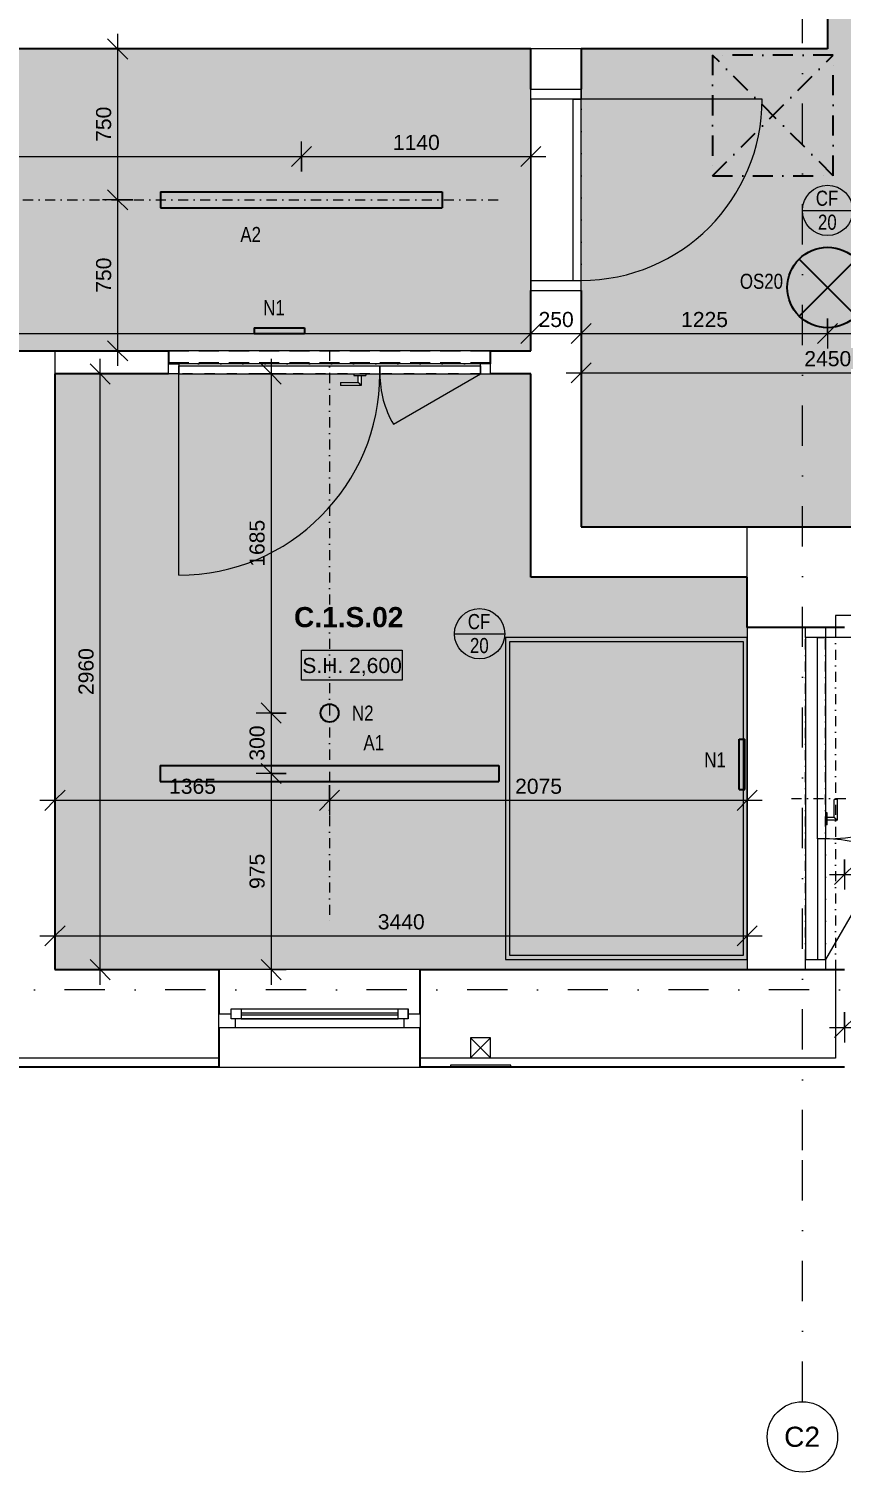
# Model space of a CAD drawing. Header units: millimetres. Extents: x -48113 to -1543, y -7799 to 11925.
# Drawn here: x -32580 to -28542, y -7799 to -627 of the extents above; entities that cross this region are included whole.
import ezdxf

# ---------------------------------------------------------------- set-up
doc = ezdxf.new("R2010")
doc.units = ezdxf.units.MM
for name, pattern in [('ABMV_DashDot_2_2mm-S0_6mm', [110, 50, -30, 0, -30]), ('HA_Dash_3mm-S1mm', [150, 100, -50]), ('HA_DashDot_10mm-S3mm', [500, 200, -150, 0, -150]), ('HA_DashDot_2_2mm-S0_6mm', [110, 50, -30, 0, -30]), ('HA_DashDot_4mm-S1mm', [200, 100, -50, 0, -50])]:
    doc.linetypes.add(name, pattern=pattern)
for name, color, linetype, lineweight in [('-UNDERLAY_A-GENM-____-OTLN', 9, 'Continuous', 9), ('A-____-____-DIMS', 9, 'Continuous', 5), ('A-____-____-DIMS-50', 9, 'Continuous', 5), ('A-AREA-____-IDEN', 9, 'Continuous', 9), ('A-CLNG-____-IDEN', 9, 'Continuous', 9), ('A-CLNG-____-PATT', 9, 'Continuous', 9), ('A-DETL-____-OTLN', 9, 'Continuous', 25), ('A-DOOR-____-MCUT', 9, 'HA_DashDot_2_2mm-S0_6mm', 9), ('A-DOOR-____-OTLN', 9, 'Continuous', 9), ('A-DOOR-FRAM-MCUT', 9, 'Continuous', 9), ('A-DOOR-FRAM-OTLN', 9, 'Continuous', 9), ('A-FLOR-____-OVHD', 9, 'HA_DashDot_4mm-S1mm', 25), ('A-GENM-____-HDLN', 9, 'HA_Dash_3mm-S1mm', 9), ('A-GENM-____-OTLN', 9, 'Continuous', 9), ('A-GLAZ-____-MCUT', 9, 'Continuous', 5), ('A-GLAZ-____-OTLN', 9, 'Continuous', 5), ('A-WALL-____-MCUT', 9, 'Continuous', 25), ('A-WALL-____-OTLN', 9, 'Continuous', 9), ('E-LITE-EQPM-IDEN', 9, 'Continuous', 9), ('E-LITE-EQPM-OTLN', 9, 'Continuous', 9), ('G-____-____-DIMS', 9, 'Continuous', 5), ('I-WALL-____-MCUT', 9, 'Continuous', 25), ('I-WALL-____-OTLN', 9, 'Continuous', 9), ('M-HVAC-DUCT-OTLN', 9, 'Continuous', 9), ('S-GRID-____-IDEN', 9, 'Continuous', 9), ('S-GRID-____-OTLN', 9, 'Continuous', 5)]:
    doc.layers.add(name, color=color, linetype=linetype, lineweight=lineweight)
doc.styles.add('Arial', font='arial.ttf', dxfattribs={"height": 100})
doc.styles.add('Arial_1', font='arial.ttf', dxfattribs={"height": 75})
doc.styles.add('Arial_2', font='arial.ttf', dxfattribs={"width": 0.8, "height": 75})
doc.styles.add('Arial_B', font='arialbd.ttf', dxfattribs={"height": 100})
doc.dimstyles.new('Inner_Dimensions', dxfattribs={"dimscale": 304.8, "dimtxt": 76.519455, "dimasz": 0.328084, "dimexe": 0.246063, "dimexo": 0.0625, "dimgap": 0.032808, "dimtad": 1, "dimdec": 0, "dimzin": 0, "dimdsep": 46, "dimtxsty": 'Arial_1', "dimblk1": 'OBLIQUE', "dimblk2": 'OBLIQUE', "dimsah": 1, "dimcen": 0.09, "dimdle": 0.246063, "dimazin": 0, "dimtfac": 1, "dimtdec": 4, "dimtix": 1, "dimtmove": 0, "dimatfit": 3, "dimfxl": 0.246063, "dimfxlon": 1, "dimtvp": 1, "dimtolj": 1, "dimtzin": 0, "dimlwd": 9, "dimlwe": 9, "dimarcsym": 2})

# ---------------------------------------------------------------- blocks, each defined once
blk = doc.blocks.new('Cistici zona_ram - Cistici zona_ram-1710819-DPS_1NP-C')
at = {"layer": '-UNDERLAY_A-GENM-____-OTLN'}
for p, q in [((-29009.9, -3651.8), (-30209.9, -3651.8)), ((-30209.9, -3651.8), (-30209.9, -5251.8)), ((-29009.9, -5251.8), (-29009.9, -3651.8)), ((-30189.9, -5231.8), (-30189.9, -3671.8)), ((-30189.9, -3671.8), (-29029.9, -3671.8)), ((-29029.9, -3671.8), (-29029.9, -5231.8)), ((-29029.9, -5231.8), (-30189.9, -5231.8)), ((-30209.9, -5251.8), (-29009.9, -5251.8))]:
    blk.add_line(p, q, dxfattribs=at)
blk = doc.blocks.new('TB_revizni dvirka 300x300 - TB_revizni dvirka 300x300-1843562-DPS_1NP-C')
at = {"layer": '-UNDERLAY_A-GENM-____-OTLN'}
for p, q in [((150, 10), (-150, 10)), ((-150, 10), (-150, 0)), ((-150, 0), (150, 0)), ((150, 0), (150, 10))]:
    blk.add_line(p, q, dxfattribs=at)
blk = doc.blocks.new('HA_DR_Double_Swing_Solid_wCasing - In_OBJ_1500x2100_1000-1799535-DPS_1NP-C')
at = {"layer": 'A-DOOR-____-MCUT'}
for p, q in [((-750, 57.5), (750, 57.5)), ((-750, 7.5), (750, 7.5))]:
    blk.add_line(p, q, dxfattribs=at)
at = {"layer": 'A-DOOR-____-OTLN', "lineweight": 5}
for p, q in [((750, 1057.5), (750, 57.5)), ((-317, 307.5), (-750, 57.5))]:
    blk.add_line(p, q, dxfattribs=at)
at = {"layer": 'A-DOOR-____-OTLN'}
for p, q in [((-157.5, 65.5), (-157.5, 115)), ((-157.5, 115), (-55, 115)), ((-142.5, 100), (-142.5, 65.5)), ((-55, 100), (-142.5, 100)), ((-55, 100), (-55, 115)), ((-250, 57.5), (-750, 57.5)), ((-750, 17.5), (-750, 57.5)), ((-250, 17.5), (-750, 17.5)), ((-250, 17.5), (-250, 57.5)), ((750, 57.5), (-250, 57.5)), ((-250, 57.5), (-250, 17.5)), ((750, 17.5), (-250, 17.5)), ((-120, 65.5), (-180, 65.5)), ((-180, 57.5), (-180, 65.5)), ((-120, 57.5), (-120, 65.5)), ((750, 57.5), (750, 17.5))]:
    blk.add_line(p, q, dxfattribs=at)
at = {"layer": 'A-DOOR-____-OTLN', "lineweight": 5}
for centre, radius, start, end in [((750, 57.5), 1000, 90, 180), ((-750, 57.5), 500, 360, 30)]:
    blk.add_arc(centre, radius, start, end, dxfattribs=at)
at = {"layer": 'A-DOOR-____-OTLN'}
blk.add_open_spline([(-157.5, 115), (-157.5, 115), (-157.4, 114.9), (-156.9, 114.4), (-156.5, 114), (-156.1, 113.6), (-155.6, 113.1), (-155.2, 112.7), (-154.6, 112.1), (-153.9, 111.4), (-153.3, 110.8), (-152.9, 110.4), (-152.4, 109.9), (-151.9, 109.4), (-151.5, 109), (-151, 108.5), (-150.5, 108), (-150, 107.5), (-149.5, 107), (-149, 106.5), (-148.5, 106), (-148.1, 105.6), (-147.6, 105.1), (-147.1, 104.6), (-146.7, 104.2), (-146.2, 103.7), (-145.8, 103.3), (-145.3, 102.8), (-144.8, 102.3), (-144.4, 101.9), (-143.9, 101.4), (-143.5, 101), (-143.1, 100.6), (-142.6, 100.1), (-142.5, 100), (-142.5, 100)], degree=3, knots=[0, 0, 0, 0, 0.083333, 0.125, 0.166667, 0.208333, 0.229167, 0.25, 0.291667, 0.333333, 0.354167, 0.375, 0.395833, 0.416667, 0.4375, 0.458333, 0.479167, 0.5, 0.520833, 0.541667, 0.5625, 0.583333, 0.604167, 0.625, 0.645833, 0.666667, 0.6875, 0.708333, 0.75, 0.770833, 0.791667, 0.833333, 0.875, 0.916667, 1, 1, 1, 1], dxfattribs=at)
at = {"layer": 'A-DOOR-FRAM-OTLN'}
for p, q in [((-800, 57.5), (-800, 7.5)), ((-750, 57.5), (-800, 57.5)), ((-800, 7.5), (-750, 7.5)), ((-750, 57.5), (-750, 7.5)), ((-750, 7.5), (750, 7.5)), ((750, 7.5), (750, 57.5)), ((750, 57.5), (800, 57.5)), ((800, 7.5), (750, 7.5)), ((800, 57.5), (800, 7.5))]:
    blk.add_line(p, q, dxfattribs=at)
blk = doc.blocks.new('HA_DR_Single_Swing_Solid - In_BJ_900x2100_Vstup-2040226-DPS_1NP-C')
at = {"layer": 'A-DOOR-____-MCUT'}
for p, q in [((-450, 125), (450, 125)), ((-450, -125), (450, -125))]:
    blk.add_line(p, q, dxfattribs=at)
at = {"layer": 'A-DOOR-____-OTLN'}
for p, q in [((-500, 125), (500, 125)), ((-500, -125), (500, -125)), ((-450, -85), (-450, -125)), ((-450, -85), (450, -85)), ((-450, -125), (450, -125)), ((450, -85), (450, -125))]:
    blk.add_line(p, q, dxfattribs=at)
at = {"layer": 'A-DOOR-____-OTLN', "lineweight": 5}
blk.add_line((450, -1025), (450, -125), dxfattribs=at)
blk.add_arc((450, -125), 900, 180, 270, dxfattribs=at)
at = {"layer": 'A-DOOR-FRAM-OTLN'}
for p, q in [((-450, 125), (-500, 125)), ((-500, 125), (-500, -125)), ((450, 125), (-450, 125)), ((-450, 125), (-450, -125)), ((450, -125), (450, 125)), ((450, 125), (500, 125)), ((500, 125), (500, -125)), ((-500, -125), (-450, -125)), ((500, -125), (450, -125))]:
    blk.add_line(p, q, dxfattribs=at)
blk = doc.blocks.new('HA_WD_SinglePanel - 1000x2400-1662822-DPS_1NP-C')
at = {"layer": 'A-GLAZ-____-MCUT'}
for p, q in [((-500, 0), (-500, 70)), ((-500, 70), (-420, 70)), ((-440, 0), (-500, 0)), ((-440, -25), (-440, 25)), ((-440, 25), (-390, 25)), ((-420, 70), (-420, 25)), ((-390, 25), (-390, -25)), ((390, 5), (-390, 5)), ((390, -25), (390, 25)), ((390, 25), (440, 25)), ((420, 25), (420, 70)), ((420, 70), (500, 70)), ((440, 25), (440, -25)), ((500, 0), (440, 0)), ((500, 70), (500, 0)), ((-390, -25), (-440, -25)), ((390, -5), (-390, -5)), ((440, -25), (390, -25))]:
    blk.add_line(p, q, dxfattribs=at)
at = {"layer": 'A-GLAZ-____-OTLN'}
for p, q in [((-440, 25), (-440, -25)), ((-440, 25), (440, 25)), ((-420, 70), (420, 70)), ((390, 25), (-390, 25)), ((440, 25), (440, -25)), ((440, -25), (-440, -25)), ((390, -25), (-390, -25))]:
    blk.add_line(p, q, dxfattribs=at)
blk = doc.blocks.new('HA_DR_Double_Swing_Solid_FrameButt - In_FAS_1600x2350_1000-1958729-DPS_1NP-C')
at = {"layer": 'A-DOOR-____-MCUT'}
for p, q in [((850, 220), (-850, 220)), ((-800, -70), (800, -70)), ((-800, -170), (800, -170)), ((850, -220), (-850, -220))]:
    blk.add_line(p, q, dxfattribs=at)
at = {"layer": 'A-DOOR-____-MCUT', "linetype": 'Continuous'}
for p, q in [((-800, -130), (-800, -170)), ((-200, -130), (-800, -130)), ((-200, -170), (-200, -130)), ((-200, -170), (-200, -130)), ((-200, -130), (800, -130)), ((800, -130), (800, -170)), ((-800, -170), (-200, -170)), ((-130, -170), (-200, -170)), ((800, -170), (-70, -170))]:
    blk.add_line(p, q, dxfattribs=at)
at = {"layer": 'A-DOOR-____-OTLN', "lineweight": 5}
for p, q in [((-280.4, -470), (-800, -170)), ((800, -1170), (800, -170))]:
    blk.add_line(p, q, dxfattribs=at)
at = {"layer": 'A-DOOR-____-OTLN'}
for p, q in [((-70, -170), (-130, -170)), ((-130, -178), (-130, -170)), ((-130, -178), (-70, -178)), ((-107.5, -227.5), (-107.5, -178)), ((-92.5, -178), (-92.5, -212.5)), ((-92.5, -212.5), (-5, -212.5)), ((-70, -178), (-70, -170)), ((-5, -227.5), (-5, -212.5)), ((-5, -227.5), (-107.5, -227.5))]:
    blk.add_line(p, q, dxfattribs=at)
at = {"layer": 'A-DOOR-____-OTLN', "lineweight": 5}
for centre, radius, start, end in [((-800, -170), 600, 330, 360), ((800, -170), 1000, 180, 270)]:
    blk.add_arc(centre, radius, start, end, dxfattribs=at)
at = {"layer": 'A-DOOR-____-OTLN'}
blk.add_open_spline([(-92.5, -212.5), (-92.5, -212.5), (-92.6, -212.6), (-93.1, -213.1), (-93.5, -213.5), (-93.9, -213.9), (-94.4, -214.4), (-94.8, -214.8), (-95.4, -215.4), (-96.1, -216.1), (-96.7, -216.7), (-97.1, -217.1), (-97.6, -217.6), (-98.1, -218.1), (-98.5, -218.5), (-99, -219), (-99.5, -219.5), (-100, -220), (-100.5, -220.5), (-101, -221), (-101.5, -221.5), (-101.9, -221.9), (-102.4, -222.4), (-102.9, -222.9), (-103.3, -223.3), (-103.8, -223.8), (-104.2, -224.2), (-104.7, -224.7), (-105.2, -225.2), (-105.6, -225.6), (-106.1, -226.1), (-106.5, -226.5), (-106.9, -226.9), (-107.4, -227.4), (-107.5, -227.5), (-107.5, -227.5)], degree=3, knots=[0, 0, 0, 0, 0.083333, 0.125, 0.166667, 0.208333, 0.229167, 0.25, 0.291667, 0.333333, 0.354167, 0.375, 0.395833, 0.416667, 0.4375, 0.458333, 0.479167, 0.5, 0.520833, 0.541667, 0.5625, 0.583333, 0.604167, 0.625, 0.645833, 0.666667, 0.6875, 0.708333, 0.75, 0.770833, 0.791667, 0.833333, 0.875, 0.916667, 1, 1, 1, 1], dxfattribs=at)
at = {"layer": 'A-DOOR-FRAM-MCUT'}
for p, q in [((-850, -70), (-800, -70)), ((-800, -70), (-800, -170)), ((800, -170), (800, -70)), ((800, -70), (850, -70)), ((-800, -170), (-850, -170)), ((850, -170), (800, -170))]:
    blk.add_line(p, q, dxfattribs=at)
at = {"layer": 'A-DOOR-FRAM-OTLN'}
blk.add_line((800, -70), (-800, -70), dxfattribs=at)
blk = doc.blocks.new('HA_LF_GenericSymbol - OS20_chodby-1935301-DPS_1NP-C')
at = {"layer": 'E-LITE-EQPM-OTLN', "color": 11, "lineweight": 25}
for p, q in [((141.4, 141.4), (-141.4, -141.4)), ((-141.4, 141.4), (141.4, -141.4))]:
    blk.add_line(p, q, dxfattribs=at)
blk.add_circle((0, 0), 200, dxfattribs=at)
blk = doc.blocks.new('HA_LF_GenericSymbol_Linear - OS10 svitidlo 1400x80-1787643-DPS_1NP-C')
at = {"layer": 'E-LITE-EQPM-OTLN', "color": 11, "lineweight": 25}
for p, q in [((40, 700), (-40, 700)), ((-40, 700), (-40, -700)), ((40, 700), (40, -700)), ((40, -700), (-40, -700))]:
    blk.add_line(p, q, dxfattribs=at)
blk = doc.blocks.new('HA_LF_GenericSymbol_Linear - OS11 svitidlo 1683x80 A1-2008854-DPS_1NP-C')
at = {"layer": 'E-LITE-EQPM-OTLN', "color": 11, "lineweight": 25}
for p, q in [((40, 841.5), (-40, 841.5)), ((-40, 841.5), (-40, -841.5)), ((40, 841.5), (40, -841.5)), ((40, -841.5), (-40, -841.5))]:
    blk.add_line(p, q, dxfattribs=at)
blk = doc.blocks.new('HA_LF_N3l - Default-1851366-DPS_1NP-C')
at = {"layer": 'E-LITE-EQPM-OTLN', "color": 11, "lineweight": 25}
blk.add_circle((0, 0), 45, dxfattribs=at)
blk = doc.blocks.new('HA_LF_N1 - nouzove svitidlo 250x29-1852620-DPS_1NP-C')
at = {"layer": 'E-LITE-EQPM-OTLN', "color": 11, "lineweight": 25}
for p, q in [((14.5, 125), (-14.5, 125)), ((-14.5, 125), (-14.5, -125)), ((14.5, 125), (14.5, -125)), ((14.5, -125), (-14.5, -125))]:
    blk.add_line(p, q, dxfattribs=at)
blk = doc.blocks.new('TB_Porotherm KP11_5_1750mm - TB_Porotherm KP11_5_1750mm-1871670-DPS_1NP-C')
at = {"layer": 'A-GENM-____-HDLN'}
for p, q in [((-800, 57.5), (800, 57.5)), ((-800, 0), (800, 0))]:
    blk.add_line(p, q, dxfattribs=at)
blk = doc.blocks.new('Grid - Radius 3_5mm-353793-DPS_1NP-C')
at = {"layer": 'S-GRID-____-IDEN'}
blk.add_circle((0, 0), 3.5, dxfattribs=at)
blk = doc.blocks.new('DIMBLOCK45-DPS_1NP-C')
at = {"layer": 'A-____-____-DIMS-50', "lineweight": 9, "transparency": 16777216}
for p, q in [((-40224.9, -2065.9), (-40224.9, -2215.9)), ((-40224.9, -2140.9), (-40224.9, -2065.9)), ((-30084.9, -2065.9), (-30084.9, -2215.9)), ((-30084.9, -2140.9), (-30084.9, -2065.9)), ((-40224.9, -2140.9), (-40274.9, -2190.9)), ((-40224.9, -2140.9), (-40174.9, -2090.9)), ((-40224.9, -2140.9), (-30084.9, -2140.9)), ((-30084.9, -2140.9), (-30134.9, -2190.9)), ((-30084.9, -2140.9), (-30034.9, -2090.9))]:
    blk.add_line(p, q, dxfattribs=at)
at = {"layer": 'A-____-____-DIMS-50', "color": 0, "lineweight": 9, "transparency": 16777216, "insert": (-35299.1, -2033.5), "char_height": 75, "width": 346.103, "attachment_point": 1, "line_spacing_factor": 0.941778, "style": 'Arial_1'}
blk.add_mtext('10140', dxfattribs=at)
blk = doc.blocks.new('_Oblique')
at = {"color": 0, "linetype": 'ByBlock', "lineweight": -2}
blk.add_line((-0.5, -0.5), (0.5, 0.5), dxfattribs=at)
blk = doc.blocks.new('DIMBLOCK46-DPS_1NP-C')
at = {"layer": 'A-____-____-DIMS-50', "lineweight": 9, "transparency": 16777216}
for p, q in [((-30084.9, -2065.9), (-30084.9, -2215.9)), ((-30084.9, -2140.9), (-30084.9, -2065.9)), ((-29834.9, -2065.9), (-29834.9, -2215.9)), ((-29834.9, -2140.9), (-29834.9, -2065.9)), ((-30084.9, -2140.9), (-30134.9, -2190.9)), ((-30084.9, -2140.9), (-30034.9, -2090.9)), ((-30084.9, -2140.9), (-29834.9, -2140.9)), ((-29834.9, -2140.9), (-29884.9, -2190.9)), ((-29834.9, -2140.9), (-29784.9, -2090.9))]:
    blk.add_line(p, q, dxfattribs=at)
at = {"layer": 'A-____-____-DIMS-50', "color": 0, "lineweight": 9, "transparency": 16777216, "insert": (-30046.4, -2033.5), "char_height": 75, "width": 207.662, "attachment_point": 1, "line_spacing_factor": 0.941778, "style": 'Arial_1'}
blk.add_mtext('250', dxfattribs=at)
blk = doc.blocks.new('DIMBLOCK47-DPS_1NP-C')
at = {"layer": 'A-____-____-DIMS-50', "lineweight": 9, "transparency": 16777216}
for p, q in [((-29834.9, -2065.9), (-29834.9, -2215.9)), ((-29834.9, -2140.9), (-29834.9, -2065.9)), ((-28609.9, -2065.9), (-28609.9, -2215.9)), ((-28609.9, -2140.9), (-28609.9, -2065.9)), ((-29834.9, -2140.9), (-29884.9, -2190.9)), ((-29834.9, -2140.9), (-29784.9, -2090.9)), ((-29834.9, -2140.9), (-28609.9, -2140.9)), ((-28609.9, -2140.9), (-28659.9, -2190.9)), ((-28609.9, -2140.9), (-28559.9, -2090.9))]:
    blk.add_line(p, q, dxfattribs=at)
at = {"layer": 'A-____-____-DIMS-50', "color": 0, "lineweight": 9, "transparency": 16777216, "insert": (-29337.8, -2033.5), "char_height": 75, "width": 276.883, "attachment_point": 1, "line_spacing_factor": 0.941778, "style": 'Arial_1'}
blk.add_mtext('1225', dxfattribs=at)
blk = doc.blocks.new('DIMBLOCK48-DPS_1NP-C')
at = {"layer": 'A-____-____-DIMS-50', "lineweight": 9, "transparency": 16777216}
for p, q in [((-28609.9, -2065.9), (-28609.9, -2215.9)), ((-28609.9, -2140.9), (-28609.9, -2065.9)), ((-27384.9, -2065.9), (-27384.9, -2215.9)), ((-27384.9, -2140.9), (-27384.9, -2065.9)), ((-28609.9, -2140.9), (-28659.9, -2190.9)), ((-28609.9, -2140.9), (-28559.9, -2090.9)), ((-28609.9, -2140.9), (-27384.9, -2140.9)), ((-27384.9, -2140.9), (-27434.9, -2190.9)), ((-27384.9, -2140.9), (-27334.9, -2090.9))]:
    blk.add_line(p, q, dxfattribs=at)
at = {"layer": 'A-____-____-DIMS-50', "color": 0, "lineweight": 9, "transparency": 16777216, "insert": (-28112.8, -2033.5), "char_height": 75, "width": 276.883, "attachment_point": 1, "line_spacing_factor": 0.941778, "style": 'Arial_1'}
blk.add_mtext('1225', dxfattribs=at)
blk = doc.blocks.new('DIMBLOCK70-DPS_1NP-C')
at = {"layer": 'A-____-____-DIMS-50', "lineweight": 9, "transparency": 16777216}
for p, q in [((-32449.9, -4385.3), (-32449.9, -4535.3)), ((-32449.9, -4460.3), (-32449.9, -4385.3)), ((-32449.9, -4460.3), (-32399.9, -4410.3)), ((-31084.9, -4385.3), (-31084.9, -4535.3)), ((-31084.9, -4460.3), (-31084.9, -4385.3)), ((-31084.9, -4460.3), (-31034.9, -4410.3)), ((-32524.9, -4460.3), (-31084.9, -4460.3)), ((-32449.9, -4460.3), (-32499.9, -4510.3)), ((-31084.9, -4460.3), (-31134.9, -4510.3))]:
    blk.add_line(p, q, dxfattribs=at)
at = {"layer": 'A-____-____-DIMS-50', "color": 0, "lineweight": 9, "transparency": 16777216, "insert": (-31882.8, -4353), "char_height": 75, "width": 276.883, "attachment_point": 1, "line_spacing_factor": 0.941778, "style": 'Arial_1'}
blk.add_mtext('1365', dxfattribs=at)
blk = doc.blocks.new('DIMBLOCK71-DPS_1NP-C')
at = {"layer": 'A-____-____-DIMS-50', "lineweight": 9, "transparency": 16777216}
for p, q in [((-31084.9, -4385.3), (-31084.9, -4535.3)), ((-31084.9, -4460.3), (-31084.9, -4385.3)), ((-31084.9, -4460.3), (-31034.9, -4410.3)), ((-29009.9, -4385.3), (-29009.9, -4535.3)), ((-29009.9, -4460.3), (-29009.9, -4385.3)), ((-29009.9, -4460.3), (-28959.9, -4410.3)), ((-31084.9, -4460.3), (-31134.9, -4510.3)), ((-31084.9, -4460.3), (-28934.9, -4460.3)), ((-29009.9, -4460.3), (-29059.9, -4510.3))]:
    blk.add_line(p, q, dxfattribs=at)
at = {"layer": 'A-____-____-DIMS-50', "color": 0, "lineweight": 9, "transparency": 16777216, "insert": (-30162.8, -4353), "char_height": 75, "width": 276.883, "attachment_point": 1, "line_spacing_factor": 0.941778, "style": 'Arial_1'}
blk.add_mtext('2075', dxfattribs=at)
blk = doc.blocks.new('DIMBLOCK72-DPS_1NP-C')
at = {"layer": 'A-____-____-DIMS-50', "lineweight": 9, "transparency": 16777216}
for p, q in [((-31375.5, -2341.8), (-31425.5, -2291.8)), ((-31375.5, -2266.8), (-31375.5, -4026.8)), ((-31300.5, -2341.8), (-31450.5, -2341.8)), ((-31375.5, -2341.8), (-31325.5, -2391.8)), ((-31375.5, -2341.8), (-31300.5, -2341.8)), ((-31375.5, -4026.8), (-31425.5, -3976.8)), ((-31300.5, -4026.8), (-31450.5, -4026.8)), ((-31375.5, -4026.8), (-31325.5, -4076.8)), ((-31375.5, -4026.8), (-31300.5, -4026.8))]:
    blk.add_line(p, q, dxfattribs=at)
at = {"layer": 'A-____-____-DIMS-50', "color": 0, "lineweight": 9, "transparency": 16777216, "insert": (-31482.9, -3299.7), "char_height": 75, "width": 276.883, "attachment_point": 1, "rotation": 90, "line_spacing_factor": 0.941778, "style": 'Arial_1'}
blk.add_mtext('1685', dxfattribs=at)
blk = doc.blocks.new('DIMBLOCK73-DPS_1NP-C')
at = {"layer": 'A-____-____-DIMS-50', "lineweight": 9, "transparency": 16777216}
for p, q in [((-31375.5, -4026.8), (-31425.5, -3976.8)), ((-31300.5, -4026.8), (-31450.5, -4026.8)), ((-31375.5, -4026.8), (-31375.5, -4326.8)), ((-31375.5, -4026.8), (-31325.5, -4076.8)), ((-31375.5, -4026.8), (-31300.5, -4026.8)), ((-31375.5, -4326.8), (-31425.5, -4276.8)), ((-31300.5, -4326.8), (-31450.5, -4326.8)), ((-31375.5, -4326.8), (-31325.5, -4376.8)), ((-31375.5, -4326.8), (-31300.5, -4326.8))]:
    blk.add_line(p, q, dxfattribs=at)
at = {"layer": 'A-____-____-DIMS-50', "color": 0, "lineweight": 9, "transparency": 16777216, "insert": (-31482.9, -4263.3), "char_height": 75, "width": 207.662, "attachment_point": 1, "rotation": 90, "line_spacing_factor": 0.941778, "style": 'Arial_1'}
blk.add_mtext('300', dxfattribs=at)
blk = doc.blocks.new('DIMBLOCK74-DPS_1NP-C')
at = {"layer": 'A-____-____-DIMS-50', "lineweight": 9, "transparency": 16777216}
for p, q in [((-31375.5, -4326.8), (-31425.5, -4276.8)), ((-31300.5, -4326.8), (-31450.5, -4326.8)), ((-31375.5, -4326.8), (-31375.5, -5376.8)), ((-31375.5, -4326.8), (-31325.5, -4376.8)), ((-31375.5, -4326.8), (-31300.5, -4326.8)), ((-31300.5, -5301.8), (-31450.5, -5301.8)), ((-31375.5, -5301.8), (-31425.5, -5251.8)), ((-31375.5, -5301.8), (-31325.5, -5351.8)), ((-31375.5, -5301.8), (-31300.5, -5301.8))]:
    blk.add_line(p, q, dxfattribs=at)
at = {"layer": 'A-____-____-DIMS-50', "color": 0, "lineweight": 9, "transparency": 16777216, "insert": (-31482.9, -4900.8), "char_height": 75, "width": 207.662, "attachment_point": 1, "rotation": 90, "line_spacing_factor": 0.941778, "style": 'Arial_1'}
blk.add_mtext('975', dxfattribs=at)
blk = doc.blocks.new('Spot Elevations - Generic-448778-DPS_1NP-C')
at = {"layer": 'G-____-____-DIMS', "lineweight": 9}
for p, q in [((-5, 0), (-5, 3)), ((-5, 3), (5, 3)), ((5, 3), (5, 0)), ((5, 0), (-5, 0))]:
    blk.add_line(p, q, dxfattribs=at)
blk = doc.blocks.new('HA_Tag_Ceiling - Group _ Type Mark-1700485-DPS_1NP-C')
at = {"layer": 'A-CLNG-____-IDEN'}
blk.add_line((-2.5, 0), (2.5, 0), dxfattribs=at)
blk.add_circle((0, 0), 2.5, dxfattribs=at)
blk = doc.blocks.new('DIMBLOCK99-DPS_1NP-C')
at = {"layer": 'A-____-____-DIMS-50', "lineweight": 9, "transparency": 16777216}
for p, q in [((-28524.9, -4753.8), (-28524.9, -4903.8)), ((-28524.9, -4828.8), (-28524.9, -4753.8)), ((-28524.9, -4828.8), (-28474.9, -4778.8)), ((-27459.9, -4753.8), (-27459.9, -4903.8)), ((-27459.9, -4828.8), (-27459.9, -4753.8)), ((-27459.9, -4828.8), (-27409.9, -4778.8)), ((-28599.9, -4828.8), (-27459.9, -4828.8)), ((-28524.9, -4828.8), (-28574.9, -4878.8)), ((-27459.9, -4828.8), (-27509.9, -4878.8))]:
    blk.add_line(p, q, dxfattribs=at)
at = {"layer": 'A-____-____-DIMS-50', "color": 0, "lineweight": 9, "transparency": 16777216, "insert": (-28107.8, -4721.4), "char_height": 75, "width": 276.883, "attachment_point": 1, "line_spacing_factor": 0.941778, "style": 'Arial_1'}
blk.add_mtext('1065', dxfattribs=at)
blk = doc.blocks.new('DIMBLOCK118-DPS_1NP-C')
at = {"layer": 'A-____-____-DIMS-50', "lineweight": 9, "transparency": 16777216}
for p, q in [((-34924.9, -1336), (-34924.9, -1186)), ((-34924.9, -1261), (-34874.9, -1211)), ((-31224.9, -1336), (-31224.9, -1186)), ((-31224.9, -1261), (-31174.9, -1211)), ((-34924.9, -1261), (-34974.9, -1311)), ((-34924.9, -1261), (-31224.9, -1261)), ((-34924.9, -1261), (-34924.9, -1336)), ((-31224.9, -1261), (-31274.9, -1311)), ((-31224.9, -1261), (-31224.9, -1336))]:
    blk.add_line(p, q, dxfattribs=at)
at = {"layer": 'A-____-____-DIMS-50', "color": 0, "lineweight": 9, "transparency": 16777216, "insert": (-33190.3, -1153.6), "char_height": 75, "width": 276.883, "attachment_point": 1, "line_spacing_factor": 0.941778, "style": 'Arial_1'}
blk.add_mtext('3700', dxfattribs=at)
blk = doc.blocks.new('DIMBLOCK119-DPS_1NP-C')
at = {"layer": 'A-____-____-DIMS-50', "lineweight": 9, "transparency": 16777216}
for p, q in [((-31224.9, -1336), (-31224.9, -1186)), ((-31224.9, -1261), (-31174.9, -1211)), ((-30084.9, -1186), (-30084.9, -1336)), ((-30084.9, -1261), (-30084.9, -1186)), ((-30084.9, -1261), (-30034.9, -1211)), ((-31224.9, -1261), (-31274.9, -1311)), ((-31224.9, -1261), (-30009.9, -1261)), ((-31224.9, -1261), (-31224.9, -1336)), ((-30084.9, -1261), (-30134.9, -1311))]:
    blk.add_line(p, q, dxfattribs=at)
at = {"layer": 'A-____-____-DIMS-50', "color": 0, "lineweight": 9, "transparency": 16777216, "insert": (-30770.3, -1153.6), "char_height": 75, "width": 276.883, "attachment_point": 1, "line_spacing_factor": 0.941778, "style": 'Arial_1'}
blk.add_mtext('1140', dxfattribs=at)
blk = doc.blocks.new('DIMBLOCK121-DPS_1NP-C')
at = {"layer": 'A-____-____-DIMS-50', "lineweight": 9, "transparency": 16777216}
for p, q in [((-32138.3, -726.8), (-32188.3, -676.8)), ((-32138.3, -651.8), (-32138.3, -1476.8)), ((-32063.3, -726.8), (-32213.3, -726.8)), ((-32138.3, -726.8), (-32088.3, -776.8)), ((-32138.3, -726.8), (-32063.3, -726.8)), ((-32138.3, -1476.8), (-32188.3, -1426.8)), ((-32063.3, -1476.8), (-32213.3, -1476.8)), ((-32138.3, -1476.8), (-32088.3, -1526.8)), ((-32138.3, -1476.8), (-32063.3, -1476.8))]:
    blk.add_line(p, q, dxfattribs=at)
at = {"layer": 'A-____-____-DIMS-50', "color": 0, "lineweight": 9, "transparency": 16777216, "insert": (-32245.6, -1188.3), "char_height": 75, "width": 207.662, "attachment_point": 1, "rotation": 90, "line_spacing_factor": 0.941778, "style": 'Arial_1'}
blk.add_mtext('750', dxfattribs=at)
blk = doc.blocks.new('DIMBLOCK122-DPS_1NP-C')
at = {"layer": 'A-____-____-DIMS-50', "lineweight": 9, "transparency": 16777216}
for p, q in [((-32138.3, -1476.8), (-32188.3, -1426.8)), ((-32063.3, -1476.8), (-32213.3, -1476.8)), ((-32138.3, -1476.8), (-32138.3, -2301.8)), ((-32138.3, -1476.8), (-32088.3, -1526.8)), ((-32138.3, -1476.8), (-32063.3, -1476.8)), ((-32138.3, -2226.8), (-32188.3, -2176.8)), ((-32063.3, -2226.8), (-32213.3, -2226.8)), ((-32138.3, -2226.8), (-32088.3, -2276.8)), ((-32138.3, -2226.8), (-32063.3, -2226.8))]:
    blk.add_line(p, q, dxfattribs=at)
at = {"layer": 'A-____-____-DIMS-50', "color": 0, "lineweight": 9, "transparency": 16777216, "insert": (-32245.6, -1938.3), "char_height": 75, "width": 207.662, "attachment_point": 1, "rotation": 90, "line_spacing_factor": 0.941778, "style": 'Arial_1'}
blk.add_mtext('750', dxfattribs=at)
blk = doc.blocks.new('DIMBLOCK153-DPS_1NP-C')
at = {"layer": 'A-____-____-DIMS-50', "lineweight": 9, "transparency": 16777216}
for p, q in [((-29834.9, -2260.6), (-29834.9, -2410.6)), ((-29834.9, -2335.6), (-29834.9, -2260.6)), ((-29834.9, -2335.6), (-29784.9, -2285.6)), ((-27384.9, -2260.6), (-27384.9, -2410.6)), ((-27384.9, -2335.6), (-27384.9, -2260.6)), ((-27384.9, -2335.6), (-27334.9, -2285.6)), ((-29909.9, -2335.6), (-27309.9, -2335.6)), ((-29834.9, -2335.6), (-29884.9, -2385.6)), ((-27384.9, -2335.6), (-27434.9, -2385.6))]:
    blk.add_line(p, q, dxfattribs=at)
at = {"layer": 'A-____-____-DIMS-50', "color": 0, "lineweight": 9, "transparency": 16777216, "insert": (-28725.3, -2228.2), "char_height": 75, "width": 276.883, "attachment_point": 1, "line_spacing_factor": 0.941778, "style": 'Arial_1'}
blk.add_mtext('2450', dxfattribs=at)
blk = doc.blocks.new('DIMBLOCK157-DPS_1NP-C')
at = {"layer": 'A-____-____-DIMS-50', "lineweight": 9, "transparency": 16777216}
for p, q in [((-32449.9, -5059), (-32449.9, -5209)), ((-32449.9, -5134), (-32449.9, -5059)), ((-32449.9, -5134), (-32399.9, -5084)), ((-29009.9, -5059), (-29009.9, -5209)), ((-29009.9, -5134), (-29009.9, -5059)), ((-29009.9, -5134), (-28959.9, -5084)), ((-32524.9, -5134), (-28934.9, -5134)), ((-32449.9, -5134), (-32499.9, -5184)), ((-29009.9, -5134), (-29059.9, -5184))]:
    blk.add_line(p, q, dxfattribs=at)
at = {"layer": 'A-____-____-DIMS-50', "color": 0, "lineweight": 9, "transparency": 16777216, "insert": (-30845.3, -5026.6), "char_height": 75, "width": 276.883, "attachment_point": 1, "line_spacing_factor": 0.941778, "style": 'Arial_1'}
blk.add_mtext('3440', dxfattribs=at)
blk = doc.blocks.new('DIMBLOCK158-DPS_1NP-C')
at = {"layer": 'A-____-____-DIMS-50', "lineweight": 9, "transparency": 16777216}
for p, q in [((-32225.6, -2341.8), (-32275.6, -2291.8)), ((-32225.6, -5376.8), (-32225.6, -2266.8)), ((-32300.6, -2341.8), (-32150.6, -2341.8)), ((-32225.6, -2341.8), (-32300.6, -2341.8)), ((-32225.6, -2341.8), (-32175.6, -2391.8)), ((-32300.6, -5301.8), (-32150.6, -5301.8)), ((-32225.6, -5301.8), (-32300.6, -5301.8)), ((-32225.6, -5301.8), (-32275.6, -5251.8)), ((-32225.6, -5301.8), (-32175.6, -5351.8))]:
    blk.add_line(p, q, dxfattribs=at)
at = {"layer": 'A-____-____-DIMS-50', "color": 0, "lineweight": 9, "transparency": 16777216, "insert": (-32333, -3937.2), "char_height": 75, "width": 276.883, "attachment_point": 1, "rotation": 90, "line_spacing_factor": 0.941778, "style": 'Arial_1'}
blk.add_mtext('2960', dxfattribs=at)
blk = doc.blocks.new('DIMBLOCK163-DPS_1NP-C')
at = {"layer": 'A-____-____-DIMS-50', "lineweight": 9, "transparency": 16777216}
for p, q in [((-28524.9, -5513.9), (-28524.9, -5663.9)), ((-28524.9, -5588.9), (-28524.9, -5513.9)), ((-22994.9, -5513.9), (-22994.9, -5663.9)), ((-22994.9, -5588.9), (-22994.9, -5513.9)), ((-28599.9, -5588.9), (-22919.9, -5588.9)), ((-28524.9, -5588.9), (-28574.9, -5638.9)), ((-28524.9, -5588.9), (-28474.9, -5538.9)), ((-22994.9, -5588.9), (-23044.9, -5638.9)), ((-22994.9, -5588.9), (-22944.9, -5538.9))]:
    blk.add_line(p, q, dxfattribs=at)
at = {"layer": 'A-____-____-DIMS-50', "color": 0, "lineweight": 9, "transparency": 16777216, "insert": (-25875.3, -5481.5), "char_height": 75, "width": 276.883, "attachment_point": 1, "line_spacing_factor": 0.941778, "style": 'Arial_1'}
blk.add_mtext('5530', dxfattribs=at)

msp = doc.modelspace()

# ---------------------------------------------------------------- hatches: boundary and pattern name
at = {"layer": 'A-CLNG-____-PATT', "lineweight": 5}
h = msp.add_hatch(color=256, dxfattribs=at)
h.paths.add_polyline_path([(-27384.9, -3101.8), (-27384.9, 1628.2), (-28609.9, 1628.2), (-28609.9, -726.8), (-29834.9, -726.8), (-29834.9, -3101.8), (-27555.9, -3101.8)])
h.paths.add_polyline_path([(-28135, -1947.3), (-28144.1, -1946.1), (-28152.5, -1942.6), (-28159.8, -1937), (-28165.4, -1929.8), (-28168.9, -1921.4), (-28170, -1912.3), (-28168.9, -1903.2), (-28165.4, -1894.8), (-28159.8, -1887.5), (-28152.5, -1882), (-28144.1, -1878.5), (-28135, -1877.3), (-28126, -1878.5), (-28117.5, -1882), (-28110.3, -1887.5), (-28104.7, -1894.8), (-28101.2, -1903.2), (-28100, -1912.3), (-28101.2, -1921.4), (-28104.7, -1929.8), (-28110.3, -1937), (-28117.5, -1942.6), (-28126, -1946.1)])
for points in [[(-35134.9, -5301.8), (-34834.9, -5301.8), (-34834.9, -2226.8), (-30084.9, -2226.8), (-30084.9, -726.8), (-40224.9, -726.8), (-40224.9, -2226.8), (-39304.9, -2226.8), (-39304.9, -2218.8), (-39282.4, -2218.8), (-39282.4, -2184.3), (-39369.9, -2184), (-39369.9, -2169.3), (-39267.4, -2169.5), (-39267.4, -2218.8), (-39244.9, -2218.8), (-39244.9, -2226.8), (-36634.9, -2226.8), (-36634.9, -5301.8), (-35442.1, -5301.8)], [(-29133.1, -5301.8), (-29009.9, -5301.8), (-29009.9, -3351.8), (-30084.9, -3351.8), (-30084.9, -2341.8), (-30904.9, -2341.8), (-30904.9, -2349.8), (-30927.4, -2349.8), (-30927.7, -2399.3), (-31029.9, -2399), (-31029.9, -2384.3), (-30942.4, -2384.3), (-30942.4, -2349.8), (-30964.9, -2349.8), (-30964.9, -2341.8), (-32449.9, -2341.8), (-32449.9, -5301.8), (-30634.9, -5301.8)]]:
    msp.add_hatch(color=256, dxfattribs=at).paths.add_polyline_path(points)

# ---------------------------------------------------------------- linework, layer by layer
at = {"layer": 'A-DETL-____-OTLN', "linetype": 'ABMV_DashDot_2_2mm-S0_6mm', "lineweight": 5}
for p, q in [((-39324.9, -1476.8), (-30224.9, -1476.8)), ((-31084.9, -2226.8), (-31084.9, -5081.8)), ((-28789.9, -4451.8), (-23949.9, -4451.8))]:
    msp.add_line(p, q, dxfattribs=at)
at = {"layer": 'A-FLOR-____-OVHD'}
for p, q in [((-28581.6, -756.8), (-29181.6, -756.8)), ((-29181.6, -756.8), (-29181.6, -1356.8)), ((-28581.6, -1356.8), (-29181.6, -756.8)), ((-29181.6, -1356.8), (-28581.6, -756.8)), ((-28581.6, -1356.8), (-28581.6, -756.8)), ((-29181.6, -1356.8), (-28581.6, -1356.8))]:
    msp.add_line(p, q, dxfattribs=at)
at = {"layer": 'A-WALL-____-MCUT', "lineweight": 9}
for p, q in [((-29834.9, -726.8), (-30084.9, -726.8)), ((-32449.9, -2226.8), (-32449.9, -2341.8)), ((-29009.9, -3351.8), (-29009.9, -3101.8)), ((-28569.9, -3541.8), (-28569.9, -3586.8))]:
    msp.add_line(p, q, dxfattribs=at)
at = {"layer": 'A-WALL-____-MCUT'}
for p, q in [((-29009.9, -3101.8), (-27384.9, -3101.8)), ((-29009.9, -3601.8), (-29009.9, -3351.8)), ((-28524.9, -3601.8), (-29009.9, -3601.8)), ((-32449.9, -5301.8), (-31634.9, -5301.8)), ((-31634.9, -5301.8), (-31634.9, -5521.8)), ((-30634.9, -5301.8), (-28524.9, -5301.8)), ((-30634.9, -5521.8), (-30634.9, -5301.8)), ((-31634.9, -5591.8), (-31634.9, -5786.8)), ((-30634.9, -5786.8), (-30634.9, -5591.8)), ((-31634.9, -5786.8), (-35134.9, -5786.8)), ((-28524.9, -5786.8), (-30634.9, -5786.8))]:
    msp.add_line(p, q, dxfattribs=at)
at = {"layer": 'A-WALL-____-OTLN'}
for p, q in [((-26769.9, -3541.8), (-28569.9, -3541.8)), ((-29009.9, -3601.8), (-29009.9, -5301.8)), ((-28569.9, -3586.8), (-28569.9, -3601.8)), ((-30634.9, -5301.8), (-31634.9, -5301.8)), ((-28569.9, -5301.8), (-28569.9, -5741.8)), ((-31634.9, -5741.8), (-35134.9, -5741.8)), ((-31634.9, -5786.8), (-30634.9, -5786.8)), ((-28569.9, -5741.8), (-30634.9, -5741.8))]:
    msp.add_line(p, q, dxfattribs=at)
at = {"layer": 'I-WALL-____-MCUT'}
for p, q in [((-28609.9, 1628.2), (-28609.9, -726.8)), ((-30084.9, -726.8), (-33059.9, -726.8)), ((-30084.9, -926.8), (-30084.9, -726.8)), ((-28609.9, -726.8), (-29834.9, -726.8)), ((-29834.9, -726.8), (-29834.9, -926.8)), ((-30084.9, -2226.8), (-30084.9, -1926.8)), ((-29834.9, -1926.8), (-29834.9, -3101.8)), ((-32999.9, -2226.8), (-31884.9, -2226.8)), ((-31884.9, -2226.8), (-31884.9, -2291.8)), ((-30284.9, -2291.8), (-30284.9, -2226.8)), ((-30284.9, -2226.8), (-30084.9, -2226.8)), ((-32449.9, -2341.8), (-32449.9, -5301.8)), ((-31884.9, -2341.8), (-32449.9, -2341.8)), ((-30084.9, -2341.8), (-30284.9, -2341.8)), ((-30084.9, -3351.8), (-30084.9, -2341.8)), ((-29834.9, -3101.8), (-29009.9, -3101.8)), ((-29009.9, -3351.8), (-30084.9, -3351.8))]:
    msp.add_line(p, q, dxfattribs=at)
at = {"layer": 'I-WALL-____-OTLN'}
msp.add_line((-30284.9, -2226.8), (-31884.9, -2226.8), dxfattribs=at)
at = {"layer": 'M-HVAC-DUCT-OTLN', "lineweight": 5}
for p, q in [((-30284.4, -5740.1), (-30384.4, -5640.1)), ((-30284.4, -5640.1), (-30384.4, -5740.1)), ((-30284.4, -5640.1), (-30384.4, -5640.1)), ((-30384.4, -5640.1), (-30384.4, -5740.1)), ((-30284.4, -5740.1), (-30284.4, -5640.1)), ((-30384.4, -5740.1), (-30284.4, -5740.1))]:
    msp.add_line(p, q, dxfattribs=at)
at = {"layer": 'S-GRID-____-OTLN', "linetype": 'HA_DashDot_10mm-S3mm', "lineweight": 9}
for p, q in [((-28734.9, -6198.9), (-28734.9, 10325.3)), ((-22199.7, -5401.8), (-46512.7, -5401.8)), ((-28734.9, -7448.9), (-28734.9, -6198.9))]:
    msp.add_line(p, q, dxfattribs=at)

# ---------------------------------------------------------------- block references
at = {"layer": '-UNDERLAY_A-GENM-____-OTLN'}
for name, p in [('Cistici zona_ram - Cistici zona_ram-1710819-DPS_1NP-C', (0, 0)), ('TB_revizni dvirka 300x300 - TB_revizni dvirka 300x300-1843562-DPS_1NP-C', (-30334.4, -5786.8))]:
    msp.add_blockref(name, p, dxfattribs=at)
at = {"layer": 'A-CLNG-____-IDEN', "xscale": 49.99999999999998, "yscale": 49.99999999999998, "zscale": 49.99999999999998}
for p in [(-28609.9, -1529.1), (-30339.5, -3632.9)]:
    msp.add_blockref('HA_Tag_Ceiling - Group _ Type Mark-1700485-DPS_1NP-C', p, dxfattribs=at)
at = {"layer": 'A-DOOR-____-OTLN'}
for name, p, rotation in [('HA_DR_Single_Swing_Solid - In_BJ_900x2100_Vstup-2040226-DPS_1NP-C', (-29959.9, -1426.8), 89.99999999999973), ('HA_DR_Double_Swing_Solid_wCasing - In_OBJ_1500x2100_1000-1799535-DPS_1NP-C', (-31084.9, -2284.3), 180), ('HA_DR_Double_Swing_Solid_FrameButt - In_FAS_1600x2350_1000-1958729-DPS_1NP-C', (-28789.9, -4451.8), 89.99999999999984)]:
    msp.add_blockref(name, p, dxfattribs=dict(at, rotation=rotation))
at = {"layer": 'A-GENM-____-OTLN'}
msp.add_blockref('TB_Porotherm KP11_5_1750mm - TB_Porotherm KP11_5_1750mm-1871670-DPS_1NP-C', (-31084.9, -2284.3), dxfattribs=at)
at = {"layer": 'A-GLAZ-____-OTLN', "rotation": 180}
msp.add_blockref('HA_WD_SinglePanel - 1000x2400-1662822-DPS_1NP-C', (-31134.9, -5521.8), dxfattribs=at)
at = {"layer": 'E-LITE-EQPM-OTLN', "color": 11, "lineweight": 25}
for name, p, rotation in [('HA_LF_GenericSymbol_Linear - OS10 svitidlo 1400x80-1787643-DPS_1NP-C', (-31224.9, -1476.8), 89.9999999999999), ('HA_LF_N1 - nouzove svitidlo 250x29-1852620-DPS_1NP-C', (-31334.9, -2126.8), 89.99999999999787), ('HA_LF_N1 - nouzove svitidlo 250x29-1852620-DPS_1NP-C', (-29034.9, -4281.8), 180), ('HA_LF_GenericSymbol_Linear - OS11 svitidlo 1683x80 A1-2008854-DPS_1NP-C', (-31084.9, -4326.8), 89.9999999999999)]:
    msp.add_blockref(name, p, dxfattribs=dict(at, rotation=rotation))
for name, p in [('HA_LF_GenericSymbol - OS20_chodby-1935301-DPS_1NP-C', (-28609.9, -1912.3)), ('HA_LF_N3l - Default-1851366-DPS_1NP-C', (-31084.9, -4026.8))]:
    msp.add_blockref(name, p, dxfattribs=at)
at = {"layer": 'G-____-____-DIMS', "lineweight": 9, "xscale": 49.99999999999998, "yscale": 49.99999999999998, "zscale": 49.99999999999998}
msp.add_blockref('Spot Elevations - Generic-448778-DPS_1NP-C', (-30974, -3863.8), dxfattribs=at)
at = {"layer": 'S-GRID-____-IDEN', "xscale": 49.99999999999998, "yscale": 49.99999999999998, "zscale": 49.99999999999998}
msp.add_blockref('Grid - Radius 3_5mm-353793-DPS_1NP-C', (-28734.9, -7623.9), dxfattribs=at)

# ---------------------------------------------------------------- texts
at = {"layer": 'A-AREA-____-IDEN', "lineweight": 5, "insert": (-31261.8, -3500), "char_height": 100, "width": 673.417, "attachment_point": 1, "style": 'Arial_B'}
msp.add_mtext('C.1.S.02', dxfattribs=at)
at = {"layer": 'A-CLNG-____-IDEN', "lineweight": 5, "char_height": 75, "attachment_point": 1, "style": 'Arial_2'}
for s, insert, width in [('CF', (-28668.3, -1430.9), 137.89), ('20', (-28657.7, -1550), 115.443), ('CF', (-30397.9, -3534.7), 137.89), ('20', (-30387.3, -3653.8), 115.443)]:
    msp.add_mtext(s, dxfattribs=dict(at, insert=insert, width=width))
at = {"layer": 'E-LITE-EQPM-IDEN', "lineweight": 5, "char_height": 75, "attachment_point": 1, "style": 'Arial_2'}
for s, insert, width in [('A2', (-31528.5, -1611.1), 125.063), ('OS20', (-29045.6, -1843.6), 262.953), ('N1', (-31415.3, -1974.9), 131.477), ('N2', (-30973.6, -3989.7), 131.477), ('A1', (-30916.8, -4136.6), 125.063), ('N1', (-29222.2, -4222.1), 131.477)]:
    msp.add_mtext(s, dxfattribs=dict(at, insert=insert, width=width))
at = {"layer": 'G-____-____-DIMS', "lineweight": 9, "insert": (-31220.8, -3752.9), "char_height": 75, "width": 592.246, "attachment_point": 1, "line_spacing_factor": 0.941778, "style": 'Arial_1'}
msp.add_mtext('S.H. 2,600', dxfattribs=at)
at = {"layer": 'S-GRID-____-IDEN', "lineweight": 5, "insert": (-28825.8, -7573.2), "char_height": 100, "width": 220.464, "attachment_point": 1, "style": 'Arial'}
msp.add_mtext('C2', dxfattribs=at)

# ---------------------------------------------------------------- dimensions: what is measured, and where the dimension line sits
at = {"layer": 'A-____-____-DIMS', "lineweight": 9}
for base, p1, p2, override, picture, middle in [((-32138.3, -1476.8), (-32063.3, -726.8), (-32063.3, -1476.8), {"dimpost": '<>', "dimfxl": 750}, 'DIMBLOCK121-DPS_1NP-C', (-32186.6, -1101.8)), ((-32138.3, -2226.8), (-32063.3, -1476.8), (-32063.3, -2226.8), {"dimpost": '<>', "dimfxl": 750}, 'DIMBLOCK122-DPS_1NP-C', (-32186.6, -1851.8)), ((-32225.6, -2341.8), (-32300.6, -5301.8), (-32300.6, -2341.8), {"dimpost": '<>', "dimfxl": 2960}, 'DIMBLOCK158-DPS_1NP-C', (-32273.9, -3821.8)), ((-31375.5, -4026.8), (-31300.5, -2341.8), (-31300.5, -4026.8), {"dimpost": '<>', "dimfxl": 1685}, 'DIMBLOCK72-DPS_1NP-C', (-31423.8, -3184.3)), ((-31375.5, -4326.8), (-31300.5, -4026.8), (-31300.5, -4326.8), {"dimpost": '<>', "dimfxl": 300}, 'DIMBLOCK73-DPS_1NP-C', (-31423.8, -4176.8)), ((-31375.5, -5301.8), (-31300.5, -4326.8), (-31300.5, -5301.8), {"dimpost": '<>', "dimfxl": 975}, 'DIMBLOCK74-DPS_1NP-C', (-31423.8, -4814.3))]:
    dim = msp.add_linear_dim(base=base, p1=p1, p2=p2, angle=90, dimstyle='Inner_Dimensions', override=override, dxfattribs=at)
    dim.commit()
    dim.dimension.update_dxf_attribs({"geometry": picture, "text_midpoint": middle})
for base, p1, p2, override, picture, middle in [((-31224.9, -1261), (-34924.9, -1336), (-31224.9, -1336), {"dimpost": '<>', "dimfxl": 3700}, 'DIMBLOCK118-DPS_1NP-C', (-33074.9, -1212.7)), ((-30084.9, -1261), (-31224.9, -1336), (-30084.9, -1186), {"dimpost": '<>', "dimfxl": 1149.826074}, 'DIMBLOCK119-DPS_1NP-C', (-30654.9, -1212.7)), ((-30084.9, -2140.9), (-40224.9, -2065.9), (-30084.9, -2065.9), {"dimpost": '<>', "dimfxl": 10140}, 'DIMBLOCK45-DPS_1NP-C', (-35154.9, -2092.6)), ((-29834.9, -2140.9), (-30084.9, -2065.9), (-29834.9, -2065.9), {"dimpost": '<>', "dimfxl": 250}, 'DIMBLOCK46-DPS_1NP-C', (-29959.9, -2092.6)), ((-28609.9, -2140.9), (-29834.9, -2065.9), (-28609.9, -2065.9), {"dimpost": '<>', "dimfxl": 1225}, 'DIMBLOCK47-DPS_1NP-C', (-29222.4, -2092.6)), ((-27384.9, -2140.9), (-28609.9, -2065.9), (-27384.9, -2065.9), {"dimpost": '<>', "dimfxl": 1225}, 'DIMBLOCK48-DPS_1NP-C', (-27997.4, -2092.6)), ((-27384.9, -2335.6), (-29834.9, -2260.6), (-27384.9, -2260.6), {"dimpost": '<>', "dimfxl": 2450}, 'DIMBLOCK153-DPS_1NP-C', (-28609.9, -2287.3)), ((-31084.9, -4460.3), (-32449.9, -4385.3), (-31084.9, -4385.3), {"dimpost": '<>', "dimfxl": 1365}, 'DIMBLOCK70-DPS_1NP-C', (-31767.4, -4412)), ((-29009.9, -4460.3), (-31084.9, -4385.3), (-29009.9, -4385.3), {"dimpost": '<>', "dimfxl": 2075}, 'DIMBLOCK71-DPS_1NP-C', (-30047.4, -4412)), ((-27459.9, -4828.8), (-28524.9, -4753.8), (-27459.9, -4753.8), {"dimpost": '<>', "dimfxl": 1065}, 'DIMBLOCK99-DPS_1NP-C', (-27992.4, -4780.5)), ((-29009.9, -5134), (-32449.9, -5059), (-29009.9, -5059), {"dimpost": '<>', "dimfxl": 3440}, 'DIMBLOCK157-DPS_1NP-C', (-30729.9, -5085.7)), ((-22994.9, -5588.9), (-28524.9, -5513.9), (-22994.9, -5513.9), {"dimpost": '<>', "dimfxl": 5530}, 'DIMBLOCK163-DPS_1NP-C', (-25759.9, -5540.5))]:
    dim = msp.add_linear_dim(base=base, p1=p1, p2=p2, dimstyle='Inner_Dimensions', override=override, dxfattribs=at)
    dim.commit()
    dim.dimension.update_dxf_attribs({"geometry": picture, "text_midpoint": middle})

doc.saveas('drawing.dxf')
